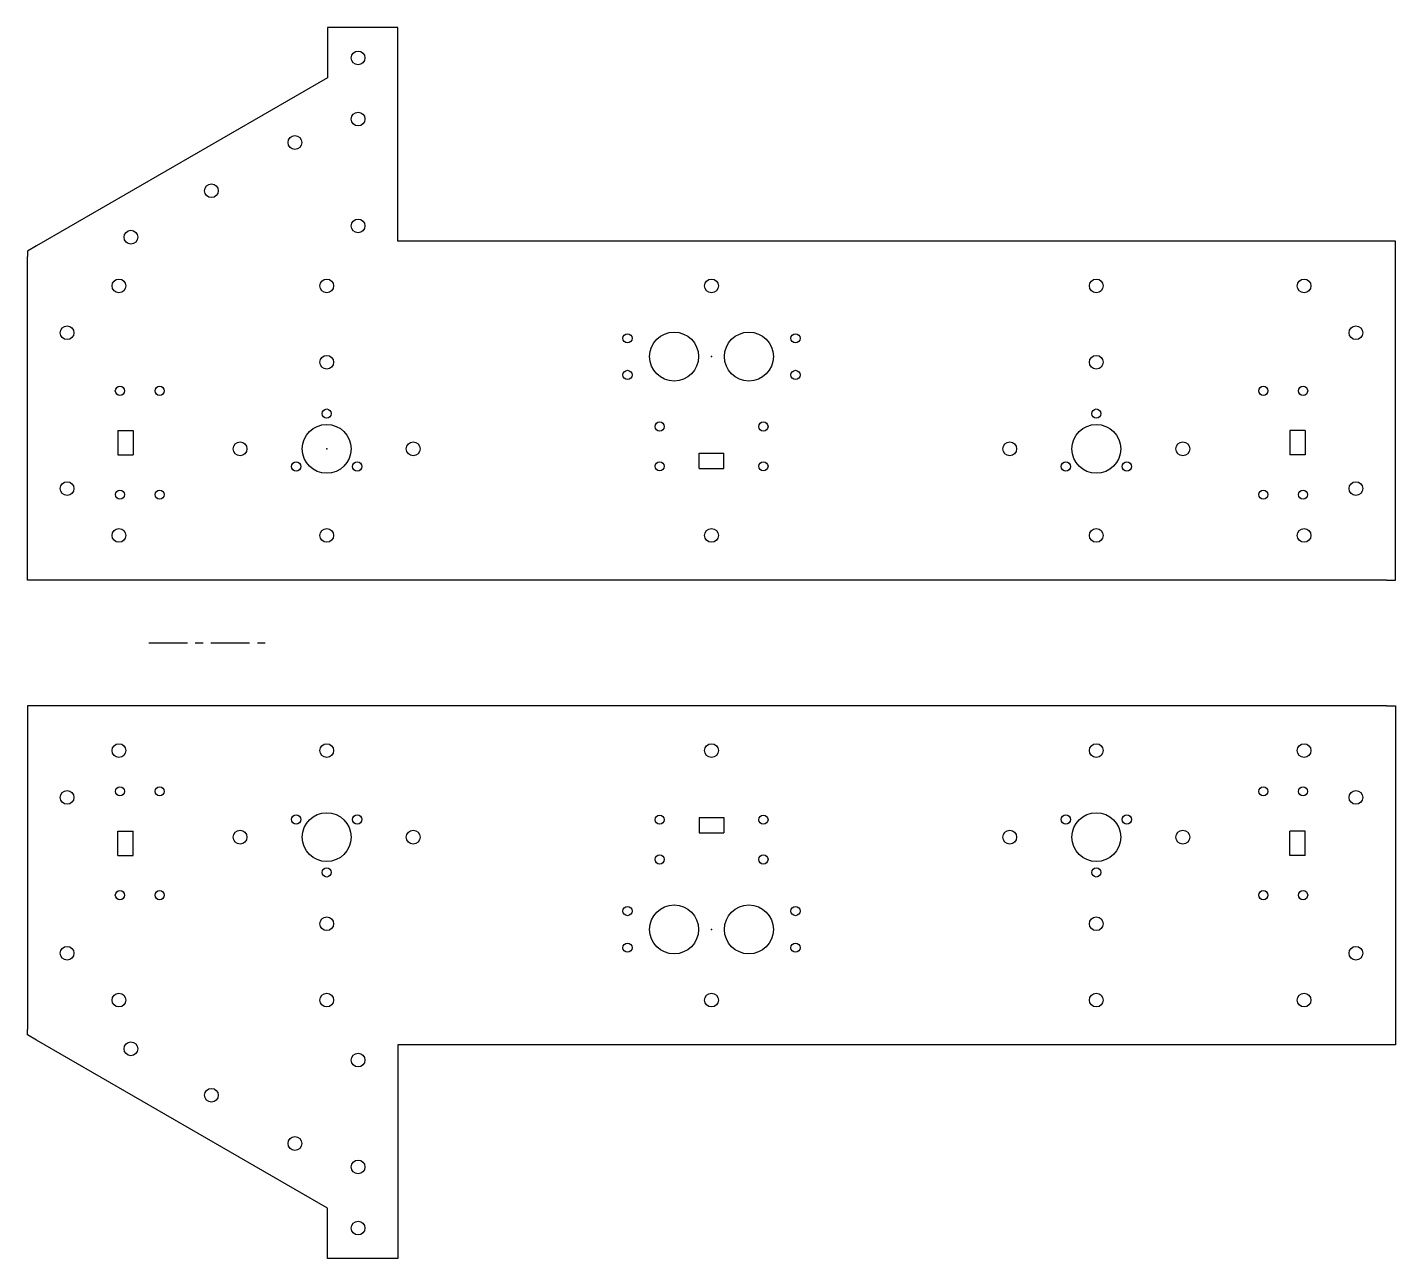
# Model space of a CAD drawing. Header units: millimetres. Extents: x -40 to 408, y -202 to 202.
import ezdxf

# ---------------------------------------------------------------- set-up
doc = ezdxf.new("R2010")
doc.units = ezdxf.units.MM
doc.header["$PDSIZE"] = -1
doc.linetypes.add('CENTERX2', pattern=[20.32, 12.7, -2.54, 2.54, -2.54])

msp = doc.modelspace()

# ---------------------------------------------------------------- linework, layer by layer
at = {"color": 7, "linetype": 'Continuous'}
for p, q in [((81.52, 201.57), (58.52, 201.57)), ((58.52, 201.57), (58.52, 185.04)), ((81.52, 131.57), (81.52, 201.57)), ((58.52, 185.04), (-36.74, 130.04)), ((-36.74, 130.04), (-39.74, 128.31)), ((405.26, 131.57), (81.52, 131.57)), ((408.26, 131.57), (405.26, 131.57)), ((408.26, 126.57), (408.26, 131.57)), ((-39.74, 128.31), (-39.74, 126.57)), ((-39.74, 25.57), (-39.74, 126.57)), ((408.26, 25.57), (408.26, 126.57)), ((-10.14, 69.57), (-5.14, 69.57)), ((-10.14, 69.57), (-10.14, 61.57)), ((-5.14, 69.57), (-5.14, 61.57)), ((378.66, 69.57), (373.66, 69.57)), ((373.66, 69.57), (373.66, 61.57)), ((378.66, 69.57), (378.66, 61.57)), ((-10.14, 61.57), (-5.14, 61.57)), ((180.26, 57.17), (180.26, 62.17)), ((180.26, 62.17), (188.26, 62.16)), ((188.26, 57.16), (188.26, 62.16)), ((378.66, 61.57), (373.66, 61.57)), ((180.26, 57.17), (188.26, 57.16)), ((-39.74, 20.57), (-39.74, 25.57)), ((408.26, 20.57), (408.26, 25.57)), ((-36.74, 20.57), (-39.74, 20.57)), ((405.26, 20.57), (-36.74, 20.57)), ((405.26, 20.57), (408.26, 20.57)), ((-39.74, -20.57), (-39.74, -25.57)), ((-36.74, -20.57), (-39.74, -20.57)), ((405.26, -20.57), (-36.74, -20.57)), ((405.26, -20.57), (408.26, -20.57)), ((408.26, -20.57), (408.26, -25.57)), ((-39.74, -25.57), (-39.74, -126.57)), ((408.26, -25.57), (408.26, -126.57)), ((180.26, -57.17), (188.26, -57.16)), ((180.26, -57.17), (180.26, -62.17)), ((188.26, -57.16), (188.26, -62.16)), ((-10.14, -69.57), (-10.14, -61.57)), ((-10.14, -61.57), (-5.14, -61.57)), ((-5.14, -69.57), (-5.14, -61.57)), ((180.26, -62.17), (188.26, -62.16)), ((378.66, -61.57), (373.66, -61.57)), ((373.66, -69.57), (373.66, -61.57)), ((378.66, -69.57), (378.66, -61.57)), ((-10.14, -69.57), (-5.14, -69.57)), ((378.66, -69.57), (373.66, -69.57)), ((-39.74, -128.31), (-39.74, -126.57)), ((-36.74, -130.04), (-39.74, -128.31)), ((408.26, -126.57), (408.26, -131.57)), ((58.52, -185.04), (-36.74, -130.04)), ((81.52, -131.57), (81.52, -201.57)), ((405.26, -131.57), (81.52, -131.57)), ((408.26, -131.57), (405.26, -131.57)), ((58.52, -201.57), (58.52, -185.04)), ((81.52, -201.57), (58.52, -201.57))]:
    msp.add_line(p, q, dxfattribs=at)
at = {"color": 7, "linetype": 'CENTERX2'}
msp.add_line((0, 0), (38.52, 0), dxfattribs=at)
at = {"color": 7, "linetype": 'Continuous'}
for centre, radius in [((68.52, 191.57), 2.25), ((68.52, 171.57), 2.25), ((47.88, 163.88), 2.25), ((20.52, 148.08), 2.25), ((-5.84, 132.87), 2.25), ((68.52, 136.57), 2.25), ((-9.74, 116.91), 2.25), ((58.26, 116.91), 2.25), ((184.26, 116.91), 2.25), ((310.26, 116.91), 2.25), ((378.26, 116.91), 2.25), ((-26.74, 101.57), 2.25), ((395.26, 101.57), 2.25), ((156.76, 99.78), 1.5), ((172.01, 93.78), 8), ((196.51, 93.78), 8), ((211.76, 99.78), 1.5), ((58.26, 91.91), 2.25), ((310.26, 91.91), 2.25), ((156.76, 87.78), 1.5), ((211.76, 87.78), 1.5), ((-9.44, 82.57), 1.5), ((3.56, 82.58), 1.5), ((364.96, 82.58), 1.5), ((377.96, 82.57), 1.5), ((58.26, 75.12), 1.5), ((310.26, 75.12), 1.5), ((167.26, 70.87), 1.5), ((201.26, 70.87), 1.5), ((58.26, 63.57), 8), ((310.26, 63.57), 8), ((29.92, 63.57), 2.25), ((86.59, 63.57), 2.25), ((281.92, 63.57), 2.25), ((338.59, 63.57), 2.25), ((48.26, 57.8), 1.5), ((68.26, 57.8), 1.5), ((167.26, 57.87), 1.5), ((201.26, 57.87), 1.5), ((300.26, 57.8), 1.5), ((320.26, 57.8), 1.5), ((-26.74, 50.57), 2.25), ((-9.43, 48.58), 1.5), ((3.57, 48.58), 1.5), ((364.94, 48.58), 1.5), ((377.94, 48.58), 1.5), ((395.26, 50.57), 2.25), ((-9.74, 35.24), 2.25), ((58.26, 35.24), 2.25), ((184.26, 35.24), 2.25), ((310.26, 35.24), 2.25), ((378.26, 35.24), 2.25), ((-9.74, -35.24), 2.25), ((58.26, -35.24), 2.25), ((184.26, -35.24), 2.25), ((310.26, -35.24), 2.25), ((378.26, -35.24), 2.25), ((-26.74, -50.57), 2.25), ((-9.43, -48.58), 1.5), ((3.57, -48.58), 1.5), ((364.94, -48.58), 1.5), ((377.94, -48.58), 1.5), ((395.26, -50.57), 2.25), ((48.26, -57.8), 1.5), ((58.26, -63.57), 8), ((68.26, -57.8), 1.5), ((167.26, -57.87), 1.5), ((201.26, -57.87), 1.5), ((300.26, -57.8), 1.5), ((310.26, -63.57), 8), ((320.26, -57.8), 1.5), ((29.92, -63.57), 2.25), ((86.59, -63.57), 2.25), ((281.92, -63.57), 2.25), ((338.59, -63.57), 2.25), ((167.26, -70.87), 1.5), ((201.26, -70.87), 1.5), ((58.26, -75.12), 1.5), ((310.26, -75.12), 1.5), ((-9.44, -82.57), 1.5), ((3.56, -82.58), 1.5), ((364.96, -82.58), 1.5), ((377.96, -82.57), 1.5), ((156.76, -87.78), 1.5), ((172.01, -93.78), 8), ((196.51, -93.78), 8), ((211.76, -87.78), 1.5), ((58.26, -91.91), 2.25), ((310.26, -91.91), 2.25), ((156.76, -99.78), 1.5), ((211.76, -99.78), 1.5), ((-26.74, -101.57), 2.25), ((395.26, -101.57), 2.25), ((-9.74, -116.91), 2.25), ((58.26, -116.91), 2.25), ((184.26, -116.91), 2.25), ((310.26, -116.91), 2.25), ((378.26, -116.91), 2.25), ((-5.84, -132.87), 2.25), ((68.52, -136.57), 2.25), ((20.52, -148.08), 2.25), ((47.88, -163.88), 2.25), ((68.52, -171.57), 2.25), ((68.52, -191.57), 2.25)]:
    msp.add_circle(centre, radius, dxfattribs=at)
for p in [(184.26, 93.78), (58.26, 63.57), (58.26, 63.57), (184.26, -93.78)]:
    msp.add_point(p, dxfattribs=at)

doc.saveas('drawing.dxf')
